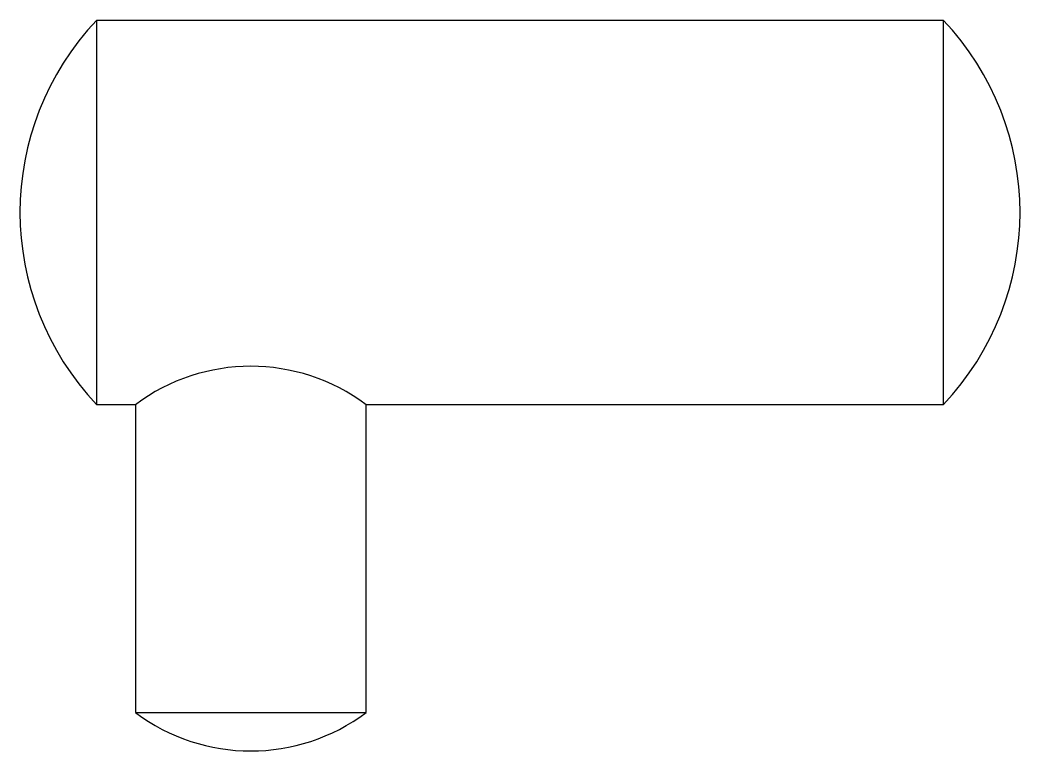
# Model space of a CAD drawing. Extents: x -1.62 to 1.62, y -1.12 to 1.25.
import ezdxf

# ---------------------------------------------------------------- set-up
doc = ezdxf.new("R2010")
doc.units = 0
doc.layers.add('6', color=6, linetype='CONTINUOUS')

msp = doc.modelspace()

# ---------------------------------------------------------------- linework, layer by layer
at = {"layer": '6', "color": 0}
for p, q in [((-1.375, 0), (-1.375, 1.25)), ((-1.375, 1.25), (1.375, 1.25)), ((1.375, 1.25), (1.375, 0)), ((-1.25, 0), (-1.25, -1)), ((-0.5, -1), (-0.5, 0)), ((1.375, 0), (-0.5, 0)), ((-1.25, -1), (-0.5, -1))]:
    msp.add_line(p, q, dxfattribs=at)
msp.add_lwpolyline([(-1.25, 0), (-1.375, 0)], dxfattribs=at)
for centre, radius, start, end in [((-0.71875, 0.625), 0.90625, 136.39718, 223.60282), ((0.71875, 0.625), 0.90625, 316.39718, 43.60282), ((-0.875, -0.5), 0.625, 53.1301, 126.8699), ((-0.875, -0.5), 0.625, 233.1301, 306.8699)]:
    msp.add_arc(centre, radius, start, end, dxfattribs=at)

doc.saveas('drawing.dxf')
